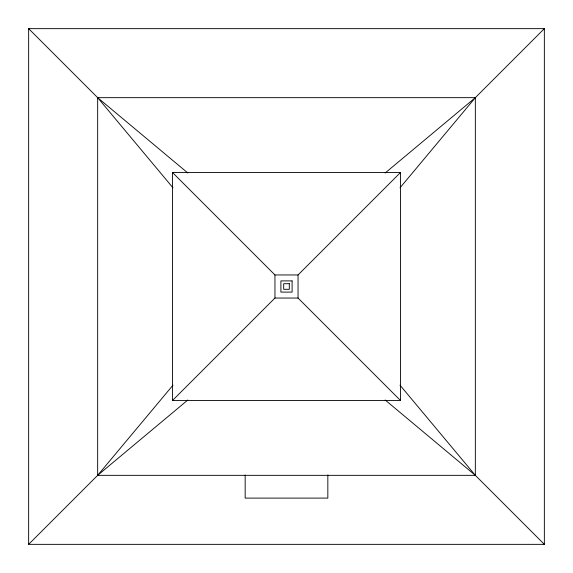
<?xml version="1.0" encoding="UTF-8"?>
<svg xmlns="http://www.w3.org/2000/svg" width="573" height="573" viewBox="0 0 573 573"><rect width="100%" height="100%" fill="white"/><g stroke="black" fill="none" stroke-linecap="round" stroke-linejoin="round"><path stroke-width="0.86" d="M173.003 385.163L97.661 475.339L475.339 475.339L475.339 97.661L97.661 97.661L97.661 475.339L187.837 399.997M399.997 187.837L475.339 97.661L385.163 173.003M28.65 544.35L28.65 28.65L544.35 28.65L544.35 544.35L28.65 544.35L97.868 475.132M172.516 400.484L274.954 298.046L298.046 298.046L400.484 400.484L172.516 400.484L172.516 172.516L400.484 172.516L400.484 400.484M172.516 172.516L274.954 274.954L298.046 274.954L400.484 172.516M475.132 97.868L544.35 28.65M187.837 173.003L97.661 97.661L173.003 187.837M385.163 399.997L475.339 475.339L399.997 385.163M28.65 28.65L97.868 97.868M475.132 475.132L544.35 544.35M327.835 474.974L327.835 498.102L245.165 498.102L245.165 474.974M298.046 274.954L298.046 298.046M274.954 274.954L274.954 298.046M292.101 280.899L280.899 280.899L280.899 292.101L292.101 292.101L292.101 280.899M289.301 283.699L283.699 283.699L283.699 289.301L289.301 289.301L289.301 283.699"/></g></svg>
